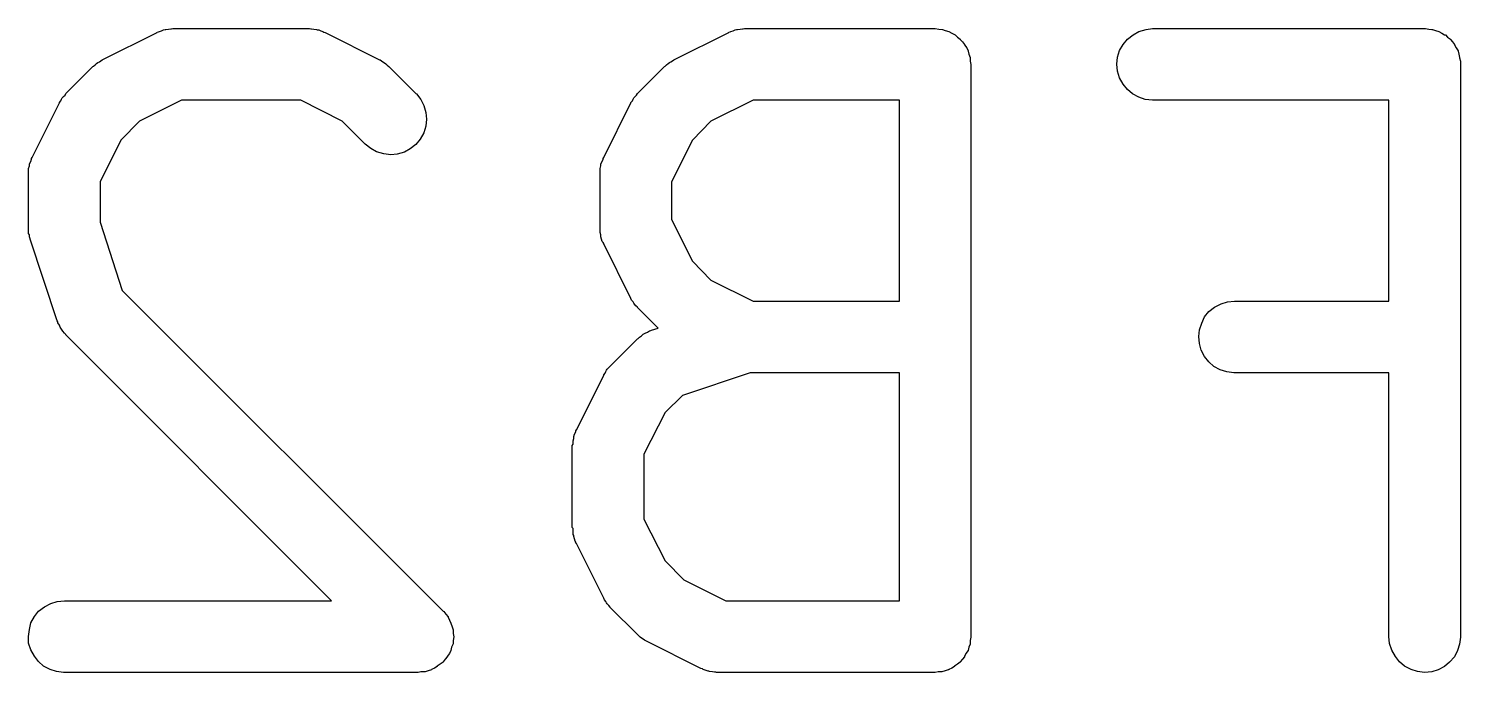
# Model space of a CAD drawing. Extents: x 129.3 to 161.9, y -126.2 to -63.9.
# Drawn here: x 130.424 to 132.428, y -81.438 to -80.538 of the extents above; entities that cross this region are included whole.
import ezdxf

# ---------------------------------------------------------------- set-up
doc = ezdxf.new("R2010")
doc.units = 0
doc.layers.add('BLACK', color=7, linetype='CONTINUOUS')

msp = doc.modelspace()

# ---------------------------------------------------------------- linework, layer by layer
at = {"layer": 'BLACK', "linetype": 'CONTINUOUS'}
for p, q in [((130.607, -80.5417), (130.61, -80.5407)), ((130.61, -80.5407), (130.613, -80.5395)), ((130.613, -80.5395), (130.615, -80.5393)), ((130.615, -80.5393), (130.616, -80.5389)), ((130.616, -80.5389), (130.62, -80.5385)), ((130.62, -80.5385), (130.623, -80.538)), ((130.623, -80.538), (130.624, -80.538)), ((130.624, -80.538), (130.626, -80.5379)), ((130.626, -80.5379), (130.816, -80.5379)), ((130.816, -80.5379), (130.817, -80.5379)), ((130.817, -80.5379), (130.819, -80.5381)), ((130.819, -80.5381), (130.82, -80.538)), ((130.82, -80.538), (130.823, -80.5386)), ((130.823, -80.5386), (130.827, -80.539)), ((130.827, -80.539), (130.828, -80.5394)), ((130.828, -80.5394), (130.83, -80.5397)), ((130.83, -80.5397), (130.833, -80.5409)), ((131.407, -80.5417), (131.41, -80.5407)), ((131.41, -80.5407), (131.413, -80.5395)), ((131.413, -80.5395), (131.415, -80.5393)), ((131.415, -80.5393), (131.416, -80.5389)), ((131.416, -80.5389), (131.42, -80.5385)), ((131.42, -80.5385), (131.423, -80.538)), ((131.423, -80.538), (131.424, -80.538)), ((131.424, -80.538), (131.426, -80.5379)), ((131.426, -80.5379), (131.693, -80.5379)), ((131.693, -80.5379), (131.693, -80.5379)), ((131.693, -80.5379), (131.693, -80.5379)), ((131.693, -80.5379), (131.693, -80.5379)), ((131.693, -80.5379), (131.698, -80.5384)), ((131.693, -80.5379), (131.693, -80.5379)), ((131.698, -80.5384), (131.703, -80.5389)), ((131.703, -80.5389), (131.703, -80.539)), ((131.703, -80.539), (131.703, -80.539)), ((131.703, -80.539), (131.707, -80.5404)), ((131.707, -80.5404), (131.712, -80.5418)), ((131.978, -80.5417), (131.988, -80.5389)), ((131.988, -80.5389), (131.997, -80.5379)), ((131.997, -80.5379), (132.378, -80.5379)), ((132.378, -80.5379), (132.379, -80.5379)), ((132.379, -80.5379), (132.379, -80.5379)), ((132.379, -80.5379), (132.379, -80.5379)), ((132.379, -80.5379), (132.379, -80.5379)), ((132.379, -80.5379), (132.384, -80.5384)), ((132.384, -80.5384), (132.388, -80.5389)), ((132.388, -80.5389), (132.389, -80.539)), ((132.389, -80.539), (132.389, -80.539)), ((132.389, -80.539), (132.393, -80.5404)), ((132.393, -80.5404), (132.398, -80.5418)), ((130.527, -80.5813), (130.604, -80.5432)), ((130.604, -80.5429), (130.606, -80.5424)), ((130.604, -80.5432), (130.604, -80.5429)), ((130.606, -80.5424), (130.607, -80.5417)), ((130.833, -80.5409), (130.836, -80.5419)), ((130.836, -80.5419), (130.837, -80.5427)), ((130.837, -80.5427), (130.839, -80.5432)), ((130.839, -80.5432), (130.915, -80.5813)), ((131.327, -80.5813), (131.404, -80.5432)), ((131.404, -80.5429), (131.406, -80.5424)), ((131.404, -80.5432), (131.404, -80.5429)), ((131.406, -80.5424), (131.407, -80.5417)), ((131.712, -80.5418), (131.712, -80.5419)), ((131.712, -80.5419), (131.712, -80.5419)), ((131.712, -80.5419), (131.716, -80.5442)), ((131.716, -80.5442), (131.721, -80.5465)), ((131.721, -80.5465), (131.721, -80.5466)), ((131.721, -80.5466), (131.721, -80.5466)), ((131.721, -80.5466), (131.724, -80.5496)), ((131.724, -80.5496), (131.728, -80.5527)), ((131.728, -80.5527), (131.728, -80.5528)), ((131.728, -80.5528), (131.728, -80.5529)), ((131.728, -80.5529), (131.731, -80.5565)), ((131.731, -80.5565), (131.734, -80.5602)), ((131.734, -80.5602), (131.734, -80.5604)), ((131.734, -80.5604), (131.734, -80.5605)), ((131.734, -80.5605), (131.737, -80.5647)), ((131.951, -80.5685), (131.956, -80.5599)), ((131.956, -80.5599), (131.962, -80.5524)), ((131.962, -80.5524), (131.97, -80.5463)), ((131.97, -80.5463), (131.978, -80.5417)), ((132.398, -80.5418), (132.398, -80.5419)), ((132.398, -80.5419), (132.398, -80.5419)), ((132.398, -80.5419), (132.402, -80.5442)), ((132.402, -80.5442), (132.406, -80.5465)), ((132.406, -80.5465), (132.406, -80.5466)), ((132.406, -80.5466), (132.407, -80.5466)), ((132.407, -80.5466), (132.41, -80.5496)), ((132.41, -80.5496), (132.414, -80.5527)), ((132.414, -80.5527), (132.414, -80.5528)), ((132.414, -80.5528), (132.414, -80.5529)), ((132.414, -80.5529), (132.417, -80.5565)), ((132.417, -80.5565), (132.42, -80.5602)), ((132.42, -80.5602), (132.42, -80.5604)), ((132.42, -80.5604), (132.42, -80.5605)), ((132.42, -80.5605), (132.422, -80.5647)), ((131.737, -80.5647), (131.739, -80.5688)), ((131.739, -80.5688), (131.739, -80.569)), ((131.739, -80.569), (131.739, -80.5692)), ((131.739, -80.5692), (131.74, -80.5736)), ((131.74, -80.5736), (131.742, -80.5782)), ((131.742, -80.5782), (131.742, -80.5784)), ((131.742, -80.5784), (131.742, -80.5785)), ((131.742, -80.5785), (131.742, -80.5832)), ((131.947, -80.5876), (131.948, -80.5778)), ((131.948, -80.5778), (131.951, -80.5685)), ((132.422, -80.5647), (132.425, -80.5688)), ((132.425, -80.5688), (132.425, -80.569)), ((132.425, -80.569), (132.425, -80.5692)), ((132.425, -80.5692), (132.426, -80.5736)), ((132.426, -80.5736), (132.427, -80.5782)), ((132.427, -80.5782), (132.427, -80.5784)), ((132.427, -80.5784), (132.427, -80.5785)), ((132.427, -80.5785), (132.428, -80.5832)), ((130.476, -80.6287), (130.514, -80.5906)), ((130.514, -80.5906), (130.515, -80.5902)), ((130.515, -80.5902), (130.517, -80.5884)), ((130.517, -80.5884), (130.519, -80.5865)), ((130.519, -80.5865), (130.521, -80.5854)), ((130.521, -80.5854), (130.523, -80.5841)), ((130.523, -80.5841), (130.525, -80.5828)), ((130.525, -80.5828), (130.527, -80.5813)), ((130.915, -80.5813), (130.916, -80.5816)), ((130.916, -80.5816), (130.918, -80.5831)), ((130.918, -80.5831), (130.92, -80.5844)), ((130.92, -80.5844), (130.922, -80.5858)), ((130.922, -80.5858), (130.924, -80.5869)), ((130.924, -80.5869), (130.926, -80.5889)), ((130.926, -80.5889), (130.928, -80.5906)), ((130.928, -80.5906), (130.966, -80.6287)), ((131.276, -80.6287), (131.314, -80.5906)), ((131.314, -80.5906), (131.315, -80.5902)), ((131.315, -80.5902), (131.317, -80.5884)), ((131.317, -80.5884), (131.319, -80.5865)), ((131.319, -80.5865), (131.321, -80.5854)), ((131.321, -80.5854), (131.323, -80.5841)), ((131.323, -80.5841), (131.325, -80.5828)), ((131.325, -80.5828), (131.327, -80.5813)), ((131.742, -80.5832), (131.743, -80.5879)), ((131.743, -80.5879), (131.743, -81.3879)), ((131.948, -80.5973), (131.947, -80.5876)), ((131.951, -80.6066), (131.948, -80.5973)), ((132.428, -80.5832), (132.428, -80.5879)), ((132.428, -80.5879), (132.428, -81.3879)), ((131.956, -80.6153), (131.951, -80.6066)), ((131.962, -80.6229), (131.956, -80.6153)), ((130.467, -80.6411), (130.469, -80.6388)), ((130.469, -80.6388), (130.47, -80.6363)), ((130.47, -80.6363), (130.471, -80.6347)), ((130.471, -80.6347), (130.473, -80.6329)), ((130.473, -80.6329), (130.475, -80.6309)), ((130.475, -80.6309), (130.476, -80.6287)), ((130.638, -80.6379), (130.579, -80.6671)), ((130.805, -80.6379), (130.638, -80.6379)), ((130.863, -80.6671), (130.805, -80.6379)), ((130.966, -80.6287), (130.967, -80.6292)), ((130.967, -80.6292), (130.973, -80.6369)), ((130.973, -80.6369), (130.977, -80.6455)), ((131.267, -80.6411), (131.269, -80.6388)), ((131.269, -80.6388), (131.27, -80.6363)), ((131.27, -80.6363), (131.271, -80.6347)), ((131.271, -80.6347), (131.273, -80.6329)), ((131.273, -80.6329), (131.275, -80.6309)), ((131.275, -80.6309), (131.276, -80.6287)), ((131.438, -80.6379), (131.379, -80.6671)), ((131.643, -80.6379), (131.438, -80.6379)), ((131.643, -80.9189), (131.643, -80.6379)), ((131.969, -80.6292), (131.962, -80.6229)), ((131.978, -80.6339), (131.969, -80.6292)), ((131.987, -80.6368), (131.978, -80.6339)), ((131.997, -80.6379), (131.987, -80.6368)), ((132.328, -80.6379), (131.997, -80.6379)), ((131.997, -80.6379), (131.997, -80.6379)), ((132.328, -80.9189), (132.328, -80.6379)), ((130.429, -80.7179), (130.467, -80.6417)), ((130.467, -80.6417), (130.467, -80.6411)), ((130.977, -80.6455), (130.98, -80.6549)), ((130.98, -80.6549), (130.981, -80.6646)), ((131.229, -80.7179), (131.267, -80.6417)), ((131.267, -80.6417), (131.267, -80.6411)), ((130.579, -80.6671), (130.553, -80.6937)), ((130.895, -80.6994), (130.863, -80.6671)), ((130.98, -80.6743), (130.977, -80.6836)), ((130.981, -80.6646), (130.98, -80.6743)), ((131.379, -80.6671), (131.353, -80.6937)), ((130.553, -80.6937), (130.524, -80.7521)), ((130.903, -80.7056), (130.895, -80.6994)), ((130.966, -80.6997), (130.958, -80.7058)), ((130.972, -80.6922), (130.966, -80.6997)), ((130.977, -80.6836), (130.972, -80.6922)), ((131.353, -80.6937), (131.324, -80.7521)), ((130.427, -80.7238), (130.428, -80.7206)), ((130.428, -80.7193), (130.429, -80.7179)), ((130.428, -80.7206), (130.428, -80.7193)), ((130.911, -80.7103), (130.903, -80.7056)), ((130.921, -80.7131), (130.911, -80.7103)), ((130.931, -80.7141), (130.921, -80.7131)), ((130.94, -80.7132), (130.931, -80.7141)), ((130.95, -80.7104), (130.94, -80.7132)), ((130.958, -80.7058), (130.95, -80.7104)), ((131.227, -80.7238), (131.228, -80.7206)), ((131.228, -80.7193), (131.229, -80.7179)), ((131.228, -80.7206), (131.228, -80.7193)), ((130.424, -80.7333), (130.425, -80.7299)), ((130.424, -80.7367), (130.424, -80.7333)), ((130.424, -80.7381), (130.424, -80.7367)), ((130.424, -80.7396), (130.424, -80.7381)), ((130.424, -80.7403), (130.424, -80.7396)), ((130.424, -80.8165), (130.424, -80.7403)), ((130.425, -80.727), (130.427, -80.7238)), ((130.425, -80.7285), (130.425, -80.727)), ((130.425, -80.7299), (130.425, -80.7285)), ((131.224, -80.7333), (131.225, -80.7299)), ((131.224, -80.7367), (131.224, -80.7333)), ((131.224, -80.7381), (131.224, -80.7367)), ((131.224, -80.7396), (131.224, -80.7381)), ((131.224, -80.7403), (131.224, -80.7396)), ((131.224, -80.8165), (131.224, -80.7403)), ((131.225, -80.727), (131.227, -80.7238)), ((131.225, -80.7285), (131.225, -80.727)), ((131.225, -80.7299), (131.225, -80.7285)), ((130.524, -80.7521), (130.524, -80.8084)), ((131.324, -80.7521), (131.324, -80.8047)), ((130.424, -80.8193), (130.424, -80.8165)), ((130.424, -80.8221), (130.424, -80.8193)), ((130.524, -80.8084), (130.555, -80.9038)), ((131.224, -80.8179), (131.224, -80.8165)), ((131.224, -80.8194), (131.224, -80.8179)), ((131.224, -80.8228), (131.224, -80.8194)), ((131.324, -80.8047), (131.353, -80.863)), ((130.424, -80.8241), (130.424, -80.8221)), ((130.425, -80.8262), (130.424, -80.8241)), ((130.425, -80.8289), (130.425, -80.8262)), ((130.426, -80.8316), (130.425, -80.8289)), ((130.426, -80.8323), (130.426, -80.8316)), ((130.464, -80.9466), (130.426, -80.8323)), ((131.225, -80.8262), (131.224, -80.8228)), ((131.225, -80.8276), (131.225, -80.8262)), ((131.225, -80.829), (131.225, -80.8276)), ((131.226, -80.8323), (131.225, -80.829)), ((131.227, -80.8355), (131.226, -80.8323)), ((131.228, -80.8368), (131.227, -80.8355)), ((131.229, -80.8382), (131.228, -80.8368)), ((131.229, -80.8388), (131.229, -80.8382)), ((131.267, -80.915), (131.229, -80.8388)), ((131.353, -80.863), (131.379, -80.8897)), ((131.379, -80.8897), (131.438, -80.9189)), ((130.555, -80.9038), (131.004, -81.3525)), ((131.268, -80.9174), (131.267, -80.915)), ((131.27, -80.9199), (131.268, -80.9174)), ((131.271, -80.9215), (131.27, -80.9199)), ((131.272, -80.9233), (131.271, -80.9215)), ((131.438, -80.9189), (131.643, -80.9189)), ((132.093, -80.9226), (132.102, -80.9198)), ((132.102, -80.9198), (132.112, -80.9189)), ((132.112, -80.9189), (132.328, -80.9189)), ((131.274, -80.9253), (131.272, -80.9233)), ((131.276, -80.9275), (131.274, -80.9253)), ((131.276, -80.928), (131.276, -80.9275)), ((131.305, -80.9565), (131.276, -80.928)), ((132.066, -80.9495), (132.07, -80.9409)), ((132.07, -80.9409), (132.076, -80.9334)), ((132.076, -80.9334), (132.084, -80.9272)), ((132.084, -80.9272), (132.093, -80.9226)), ((130.465, -80.9479), (130.464, -80.9466)), ((130.465, -80.9493), (130.465, -80.9479)), ((130.467, -80.9524), (130.465, -80.9493)), ((130.468, -80.9555), (130.467, -80.9524)), ((130.469, -80.9567), (130.468, -80.9555)), ((130.47, -80.958), (130.469, -80.9567)), ((130.472, -80.9607), (130.47, -80.958)), ((130.474, -80.9635), (130.472, -80.9607)), ((131.29, -80.9621), (131.293, -80.9605)), ((131.293, -80.9605), (131.295, -80.9601)), ((131.295, -80.9601), (131.296, -80.9595)), ((131.296, -80.9595), (131.305, -80.9565)), ((132.062, -80.9685), (132.063, -80.9588)), ((132.063, -80.9588), (132.066, -80.9495)), ((130.475, -80.9645), (130.474, -80.9635)), ((130.476, -80.9656), (130.475, -80.9645)), ((130.476, -80.9661), (130.476, -80.9656)), ((130.848, -81.3379), (130.476, -80.9661)), ((131.238, -81.0097), (131.276, -80.9716)), ((131.276, -80.9716), (131.277, -80.9711)), ((131.277, -80.9711), (131.278, -80.9702)), ((131.278, -80.9702), (131.279, -80.9691)), ((131.279, -80.9691), (131.282, -80.9672)), ((131.282, -80.9672), (131.284, -80.965)), ((131.284, -80.965), (131.286, -80.9643)), ((131.286, -80.9643), (131.287, -80.9635)), ((131.287, -80.9635), (131.29, -80.9621)), ((132.063, -80.9782), (132.062, -80.9685)), ((132.065, -80.9876), (132.063, -80.9782)), ((132.07, -80.9962), (132.065, -80.9876)), ((132.076, -81.0038), (132.07, -80.9962)), ((131.229, -81.0221), (131.231, -81.0197)), ((131.231, -81.0197), (131.232, -81.0172)), ((131.232, -81.0172), (131.233, -81.0156)), ((131.233, -81.0156), (131.234, -81.0139)), ((131.234, -81.0139), (131.236, -81.0119)), ((131.236, -81.0119), (131.238, -81.0097)), ((131.434, -81.0189), (131.339, -81.0507)), ((131.643, -81.0189), (131.434, -81.0189)), ((131.643, -81.3379), (131.643, -81.0189)), ((132.083, -81.0101), (132.076, -81.0038)), ((132.092, -81.0148), (132.083, -81.0101)), ((132.101, -81.0178), (132.092, -81.0148)), ((132.111, -81.0189), (132.101, -81.0178)), ((132.112, -81.0189), (132.111, -81.0189)), ((132.328, -81.0189), (132.112, -81.0189)), ((132.328, -81.3879), (132.328, -81.0189)), ((131.191, -81.0989), (131.229, -81.0227)), ((131.229, -81.0227), (131.229, -81.0221)), ((131.339, -81.0507), (131.315, -81.0747)), ((131.315, -81.0747), (131.285, -81.133)), ((131.188, -81.1048), (131.19, -81.1015)), ((131.19, -81.1002), (131.191, -81.0989)), ((131.19, -81.1015), (131.19, -81.1002)), ((131.185, -81.1205), (131.186, -81.1191)), ((131.185, -81.1212), (131.185, -81.1205)), ((131.185, -81.2355), (131.185, -81.1212)), ((131.186, -81.1142), (131.187, -81.1108)), ((131.186, -81.1176), (131.186, -81.1142)), ((131.186, -81.1191), (131.186, -81.1176)), ((131.187, -81.108), (131.188, -81.1048)), ((131.187, -81.1094), (131.187, -81.108)), ((131.187, -81.1108), (131.187, -81.1094)), ((131.285, -81.133), (131.285, -81.2237)), ((131.186, -81.237), (131.185, -81.2355)), ((131.186, -81.2385), (131.186, -81.237)), ((131.186, -81.2418), (131.186, -81.2385)), ((131.186, -81.2452), (131.186, -81.2418)), ((131.285, -81.2237), (131.315, -81.2821)), ((131.187, -81.2466), (131.186, -81.2452)), ((131.187, -81.2481), (131.187, -81.2466)), ((131.188, -81.2513), (131.187, -81.2481)), ((131.189, -81.2546), (131.188, -81.2513)), ((131.19, -81.2559), (131.189, -81.2546)), ((131.19, -81.2573), (131.19, -81.2559)), ((131.191, -81.2579), (131.19, -81.2573)), ((131.229, -81.3341), (131.191, -81.2579)), ((131.315, -81.2821), (131.341, -81.3087)), ((131.341, -81.3087), (131.4, -81.3379)), ((130.446, -81.3463), (130.455, -81.3417)), ((130.455, -81.3417), (130.464, -81.3389)), ((130.464, -81.3389), (130.474, -81.3379)), ((130.474, -81.3379), (130.848, -81.3379)), ((131.23, -81.3365), (131.229, -81.3341)), ((131.232, -81.3389), (131.23, -81.3365)), ((131.233, -81.3406), (131.232, -81.3389)), ((131.234, -81.3423), (131.233, -81.3406)), ((131.236, -81.3444), (131.234, -81.3423)), ((131.4, -81.3379), (131.643, -81.3379)), ((130.427, -81.3685), (130.432, -81.3599)), ((130.432, -81.3599), (130.438, -81.3524)), ((130.438, -81.3524), (130.446, -81.3463)), ((131.004, -81.3525), (131.005, -81.3529)), ((131.005, -81.3529), (131.005, -81.3529)), ((131.005, -81.3529), (131.005, -81.3529)), ((131.005, -81.3529), (131.005, -81.353)), ((131.005, -81.353), (131.008, -81.3567)), ((131.008, -81.3567), (131.011, -81.3605)), ((131.011, -81.3605), (131.011, -81.3606)), ((131.011, -81.3606), (131.011, -81.3607)), ((131.011, -81.3607), (131.013, -81.3651)), ((131.238, -81.3466), (131.236, -81.3444)), ((131.238, -81.3471), (131.238, -81.3466)), ((131.276, -81.3852), (131.238, -81.3471)), ((130.424, -81.3876), (130.425, -81.3778)), ((130.425, -81.3778), (130.427, -81.3685)), ((131.013, -81.3651), (131.015, -81.3692)), ((131.015, -81.3692), (131.015, -81.3693)), ((131.015, -81.3693), (131.015, -81.3693)), ((131.015, -81.3693), (131.017, -81.3741)), ((131.017, -81.3741), (131.018, -81.3785)), ((131.018, -81.3785), (131.018, -81.3786)), ((131.018, -81.3786), (131.018, -81.3787)), ((131.018, -81.3787), (131.018, -81.3836)), ((130.424, -81.3973), (130.424, -81.3876)), ((130.427, -81.4066), (130.424, -81.3973)), ((131.018, -81.3981), (131.016, -81.4026)), ((131.018, -81.3836), (131.019, -81.3883)), ((131.019, -81.3884), (131.018, -81.3932)), ((131.018, -81.3932), (131.018, -81.398)), ((131.018, -81.398), (131.018, -81.398)), ((131.018, -81.398), (131.018, -81.3981)), ((131.019, -81.3883), (131.019, -81.3883)), ((131.019, -81.3883), (131.019, -81.3884)), ((131.278, -81.3869), (131.276, -81.3852)), ((131.28, -81.3889), (131.278, -81.3869)), ((131.282, -81.39), (131.28, -81.3889)), ((131.284, -81.3914), (131.282, -81.39)), ((131.286, -81.3927), (131.284, -81.3914)), ((131.289, -81.3942), (131.286, -81.3927)), ((131.289, -81.3945), (131.289, -81.3942)), ((131.365, -81.4326), (131.289, -81.3945)), ((131.742, -81.3983), (131.74, -81.4028)), ((131.743, -81.3886), (131.742, -81.3932)), ((131.742, -81.3932), (131.742, -81.398)), ((131.742, -81.398), (131.742, -81.3981)), ((131.742, -81.3981), (131.742, -81.3983)), ((131.743, -81.3879), (131.743, -81.3882)), ((131.743, -81.3882), (131.743, -81.3883)), ((131.743, -81.3883), (131.743, -81.3883)), ((131.743, -81.3883), (131.743, -81.3886)), ((132.329, -81.3976), (132.328, -81.3879)), ((132.332, -81.407), (132.329, -81.3976)), ((132.427, -81.3983), (132.424, -81.4076)), ((132.428, -81.3886), (132.427, -81.3983)), ((132.428, -81.3879), (132.428, -81.3886)), ((130.432, -81.4153), (130.427, -81.4066)), ((130.438, -81.4229), (130.432, -81.4153)), ((131.007, -81.4197), (131.004, -81.4234)), ((131.01, -81.416), (131.007, -81.4197)), ((131.013, -81.4116), (131.01, -81.4159)), ((131.01, -81.4159), (131.01, -81.4159)), ((131.01, -81.4159), (131.01, -81.416)), ((131.015, -81.4074), (131.013, -81.4116)), ((131.016, -81.4026), (131.015, -81.4073)), ((131.015, -81.4073), (131.015, -81.4074)), ((131.015, -81.4074), (131.015, -81.4074)), ((131.731, -81.4197), (131.728, -81.4234)), ((131.734, -81.4162), (131.731, -81.4197)), ((131.736, -81.4117), (131.734, -81.4159)), ((131.734, -81.4159), (131.734, -81.416)), ((131.734, -81.416), (131.734, -81.4162)), ((131.739, -81.4076), (131.736, -81.4117)), ((131.74, -81.4028), (131.739, -81.4073)), ((131.739, -81.4073), (131.739, -81.4074)), ((131.739, -81.4074), (131.739, -81.4076)), ((132.337, -81.4156), (132.332, -81.407)), ((132.343, -81.4231), (132.337, -81.4156)), ((132.42, -81.4162), (132.413, -81.4236)), ((132.424, -81.4076), (132.42, -81.4162)), ((130.445, -81.4292), (130.438, -81.4229)), ((130.454, -81.4339), (130.445, -81.4292)), ((130.463, -81.4368), (130.454, -81.4339)), ((130.473, -81.4379), (130.463, -81.4368)), ((130.474, -81.4379), (130.473, -81.4379)), ((130.969, -81.4379), (130.474, -81.4379)), ((130.973, -81.4374), (130.969, -81.4379)), ((130.978, -81.437), (130.973, -81.4374)), ((130.979, -81.437), (130.978, -81.437)), ((130.978, -81.437), (130.978, -81.437)), ((130.983, -81.4356), (130.979, -81.437)), ((130.988, -81.4342), (130.983, -81.4356)), ((130.992, -81.4319), (130.988, -81.4341)), ((130.988, -81.4341), (130.988, -81.4342)), ((130.988, -81.4342), (130.988, -81.4342)), ((130.996, -81.4296), (130.992, -81.4319)), ((131, -81.4266), (130.996, -81.4295)), ((130.996, -81.4295), (130.996, -81.4296)), ((130.996, -81.4296), (130.996, -81.4296)), ((131.004, -81.4235), (131, -81.4266)), ((131.004, -81.4234), (131.004, -81.4234)), ((131.004, -81.4234), (131.004, -81.4235)), ((131.367, -81.4332), (131.365, -81.4326)), ((131.368, -81.4339), (131.367, -81.4332)), ((131.371, -81.4349), (131.368, -81.4339)), ((131.375, -81.4361), (131.371, -81.4349)), ((131.376, -81.4364), (131.375, -81.4361)), ((131.377, -81.4368), (131.376, -81.4364)), ((131.381, -81.4372), (131.377, -81.4368)), ((131.384, -81.4378), (131.381, -81.4372)), ((131.386, -81.4377), (131.384, -81.4378)), ((131.387, -81.4379), (131.386, -81.4377)), ((131.388, -81.4379), (131.387, -81.4379)), ((131.693, -81.4379), (131.388, -81.4379)), ((131.697, -81.4374), (131.693, -81.4379)), ((131.702, -81.437), (131.697, -81.4374)), ((131.707, -81.4356), (131.702, -81.437)), ((131.702, -81.437), (131.702, -81.437)), ((131.702, -81.437), (131.702, -81.437)), ((131.711, -81.4343), (131.707, -81.4356)), ((131.712, -81.4342), (131.711, -81.4343)), ((131.716, -81.4319), (131.712, -81.4341)), ((131.712, -81.4341), (131.712, -81.4342)), ((131.72, -81.4297), (131.716, -81.4319)), ((131.724, -81.4265), (131.72, -81.4295)), ((131.72, -81.4295), (131.72, -81.4296)), ((131.72, -81.4296), (131.72, -81.4297)), ((131.728, -81.4236), (131.724, -81.4265)), ((131.728, -81.4234), (131.728, -81.4235)), ((131.728, -81.4235), (131.728, -81.4236)), ((132.35, -81.4294), (132.343, -81.4231)), ((132.359, -81.434), (132.35, -81.4294)), ((132.368, -81.4369), (132.359, -81.434)), ((132.378, -81.4379), (132.368, -81.4369)), ((132.388, -81.437), (132.378, -81.4379)), ((132.397, -81.4343), (132.388, -81.437)), ((132.406, -81.4297), (132.397, -81.4343)), ((132.413, -81.4236), (132.406, -81.4297))]:
    msp.add_line(p, q, dxfattribs=at)

doc.saveas('drawing.dxf')
